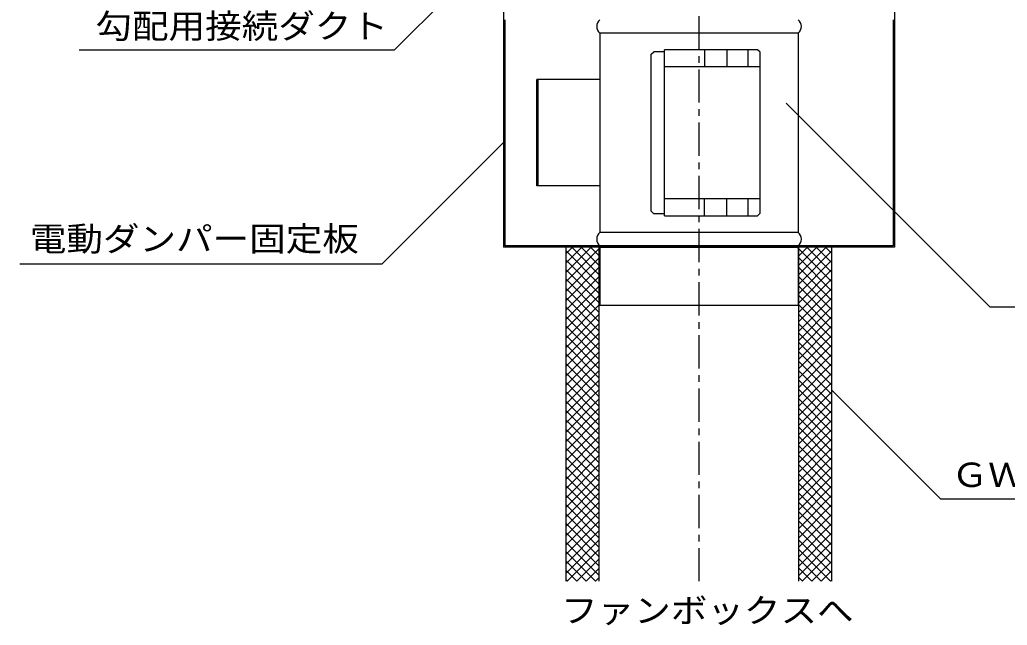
# Model space of a CAD drawing. Units: millimetres, scale not verified. Extents: x -947 to 764, y -596 to 489.
# Drawn here: x -370 to 373, y -529 to -74 of the extents above; entities that cross this region are included whole.
import ezdxf
from ezdxf.enums import TextEntityAlignment as Align

# ---------------------------------------------------------------- set-up
doc = ezdxf.new("R2010")
doc.units = ezdxf.units.MM
doc.header["$LTSCALE"] = 5
doc.linetypes.add('CHAIN1', pattern=[8, 5, -1, 1, -1])
doc.layers.add('3-1', color=7, linetype='Continuous')
doc.styles.add('ＭＳ ゴシック', font='')
doc.styles.get('ＭＳ ゴシック').set_extended_font_data('MS Gothic')

msp = doc.modelspace()

# ---------------------------------------------------------------- linework, layer by layer
at = {"layer": '3-1', "linetype": 'CHAIN1'}
msp.add_line((141.471, -496.32), (141.471, 160.063), dxfattribs=at)
at = {"layer": '3-1'}
for p, q in [((5.886, -3.168), (-87.888, -96.943)), ((-5.679, -33.99), (-5.679, -244.99)), ((288.621, -33.49), (288.621, -244.99)), ((-4.679, -73.99), (-4.679, -243.99)), ((287.621, -73.99), (287.621, -243.99)), ((215.971, -83.99), (66.971, -83.99)), ((66.971, -83.99), (66.971, -233.99)), ((66.971, -83.99), (66.971, -233.99)), ((215.971, -83.99), (66.971, -83.99)), ((215.971, -83.99), (215.971, -233.99)), ((215.971, -83.99), (215.971, -233.99)), ((115.471, -221.49), (115.471, -96.49)), ((185.471, -96.49), (115.471, -96.49)), ((145.471, -96.49), (145.471, -109.49)), ((162.471, -96.49), (162.471, -109.49)), ((178.471, -109.49), (178.471, -96.49)), ((187.471, -98.49), (185.471, -96.49)), ((-87.888, -96.943), (-324.839, -96.943)), ((105.471, -99.99), (107.471, -97.99)), ((105.471, -217.99), (105.471, -99.99)), ((115.471, -97.99), (107.471, -97.99)), ((187.471, -219.49), (187.471, -98.49)), ((187.471, -109.49), (115.471, -109.49)), ((19.471, -198.99), (19.471, -118.99)), ((66.971, -118.99), (19.471, -118.99)), ((20.471, -198.99), (20.471, -118.99)), ((19.471, -178.99), (19.471, -138.99)), ((206.95, -136.715), (360.131, -289.896)), ((115.471, -216.99), (115.471, -176.99)), ((66.971, -198.99), (19.471, -198.99)), ((115.471, -208.49), (187.471, -208.49)), ((145.471, -221.49), (145.471, -208.49)), ((162.471, -221.49), (162.471, -208.49)), ((178.471, -221.49), (178.471, -208.49)), ((107.471, -219.99), (105.471, -217.99)), ((115.471, -219.99), (107.471, -219.99)), ((115.471, -221.49), (185.471, -221.49)), ((185.471, -221.49), (187.471, -219.49)), ((215.971, -233.99), (66.971, -233.99)), ((215.971, -233.99), (66.971, -233.99)), ((288.621, -244.99), (-5.679, -244.99)), ((287.621, -243.99), (-4.679, -243.99)), ((41.471, -263.879), (60.36, -244.99)), ((41.471, -256.808), (53.289, -244.99)), ((41.471, -249.737), (46.218, -244.99)), ((41.471, -496.32), (41.471, -244.99)), ((45.706, -244.99), (66.471, -265.755)), ((52.777, -244.99), (66.471, -258.684)), ((59.848, -244.99), (66.471, -251.613)), ((66.471, -496.32), (66.471, -244.99)), ((66.971, -243.99), (66.971, -288.99)), ((215.971, -244.99), (66.971, -244.99)), ((215.412, -244.99), (241.471, -271.05)), ((215.971, -243.99), (215.971, -288.99)), ((216.471, -265.656), (237.137, -244.99)), ((216.471, -258.585), (230.065, -244.99)), ((216.471, -251.514), (222.994, -244.99)), ((216.471, -496.32), (216.471, -244.99)), ((222.483, -244.99), (241.471, -263.979)), ((229.554, -244.99), (241.471, -256.908)), ((236.625, -244.99), (241.471, -249.837)), ((41.471, -270.95), (66.471, -245.95)), ((41.471, -247.826), (66.471, -272.826)), ((216.471, -272.727), (241.471, -247.727)), ((41.471, -278.021), (66.471, -253.021)), ((41.471, -254.898), (66.471, -279.898)), ((216.471, -253.121), (241.471, -278.121)), ((216.471, -279.798), (241.471, -254.798)), ((41.471, -285.092), (66.471, -260.092)), ((41.471, -261.969), (66.471, -286.969)), ((41.471, -292.163), (66.471, -267.163)), ((216.471, -260.192), (241.471, -285.192)), ((216.471, -286.869), (241.471, -261.869)), ((216.471, -267.263), (241.471, -292.263)), ((41.471, -269.04), (66.471, -294.04)), ((41.471, -299.235), (66.471, -274.235)), ((216.471, -293.94), (241.471, -268.94)), ((216.471, -274.334), (241.471, -299.334)), ((41.471, -276.111), (66.471, -301.111)), ((41.471, -306.306), (66.471, -281.306)), ((216.471, -301.011), (241.471, -276.011)), ((216.471, -281.405), (241.471, -306.405)), ((41.471, -283.182), (66.471, -308.182)), ((41.471, -313.377), (66.471, -288.377)), ((215.971, -288.99), (66.971, -288.99)), ((216.471, -308.082), (241.471, -283.082)), ((216.471, -288.476), (241.471, -313.476)), ((41.471, -290.253), (66.471, -315.253)), ((41.471, -320.448), (66.471, -295.448)), ((216.471, -315.153), (241.471, -290.153)), ((216.471, -295.547), (241.471, -320.547)), ((360.131, -289.896), (553.952, -289.896)), ((41.471, -297.324), (66.471, -322.324)), ((41.471, -327.519), (66.471, -302.519)), ((41.471, -304.395), (66.471, -329.395)), ((216.471, -322.224), (241.471, -297.224)), ((216.471, -302.618), (241.471, -327.618)), ((216.471, -329.295), (241.471, -304.295)), ((41.471, -334.59), (66.471, -309.59)), ((41.471, -311.466), (66.471, -336.466)), ((216.471, -309.689), (241.471, -334.689)), ((216.471, -336.367), (241.471, -311.367)), ((41.471, -341.661), (66.471, -316.661)), ((41.471, -318.537), (66.471, -343.537)), ((216.471, -316.76), (241.471, -341.76)), ((216.471, -343.438), (241.471, -318.438)), ((41.471, -348.732), (66.471, -323.732)), ((41.471, -325.608), (66.471, -350.608)), ((216.471, -323.832), (241.471, -348.832)), ((216.471, -350.509), (241.471, -325.509)), ((41.471, -355.803), (66.471, -330.803)), ((41.471, -332.679), (66.471, -357.679)), ((216.471, -330.903), (241.471, -355.903)), ((216.471, -357.58), (241.471, -332.58)), ((41.471, -362.874), (66.471, -337.874)), ((41.471, -339.75), (66.471, -364.75)), ((216.471, -337.974), (241.471, -362.974)), ((216.471, -364.651), (241.471, -339.651)), ((41.471, -369.945), (66.471, -344.945)), ((41.471, -346.821), (66.471, -371.821)), ((216.471, -345.045), (241.471, -370.045)), ((216.471, -371.722), (241.471, -346.722)), ((41.471, -377.016), (66.471, -352.016)), ((41.471, -353.892), (66.471, -378.892)), ((216.471, -352.116), (241.471, -377.116)), ((216.471, -378.793), (241.471, -353.793)), ((41.471, -384.087), (66.471, -359.087)), ((41.471, -360.964), (66.471, -385.964)), ((216.471, -359.187), (241.471, -384.187)), ((216.471, -385.864), (241.471, -360.864)), ((41.471, -391.158), (66.471, -366.158)), ((41.471, -368.035), (66.471, -393.035)), ((216.471, -366.258), (241.471, -391.258)), ((216.471, -392.935), (241.471, -367.935)), ((41.471, -398.229), (66.471, -373.229)), ((41.471, -375.106), (66.471, -400.106)), ((216.471, -373.329), (241.471, -398.329)), ((216.471, -400.006), (241.471, -375.006)), ((41.471, -405.301), (66.471, -380.301)), ((41.471, -382.177), (66.471, -407.177)), ((216.471, -380.4), (241.471, -405.4)), ((216.471, -407.077), (241.471, -382.077)), ((41.471, -412.372), (66.471, -387.372)), ((41.471, -389.248), (66.471, -414.248)), ((216.471, -387.471), (241.471, -412.471)), ((216.471, -414.148), (241.471, -389.148)), ((41.471, -419.443), (66.471, -394.443)), ((41.471, -396.319), (66.471, -421.319)), ((216.471, -394.542), (241.471, -419.542)), ((216.471, -421.219), (241.471, -396.219)), ((41.471, -426.514), (66.471, -401.514)), ((41.471, -403.39), (66.471, -428.39)), ((216.471, -401.613), (241.471, -426.613)), ((216.471, -428.29), (241.471, -403.29)), ((41.471, -433.585), (66.471, -408.585)), ((41.471, -410.461), (66.471, -435.461)), ((41.471, -440.656), (66.471, -415.656)), ((216.471, -408.684), (241.471, -433.684)), ((216.471, -435.361), (241.471, -410.361)), ((216.471, -415.755), (241.471, -440.755)), ((41.471, -417.532), (66.471, -442.532)), ((41.471, -447.727), (66.471, -422.727)), ((216.471, -442.433), (241.471, -417.433)), ((216.471, -422.826), (241.471, -447.826)), ((41.471, -424.603), (66.471, -449.603)), ((41.471, -454.798), (66.471, -429.798)), ((216.471, -449.504), (241.471, -424.504)), ((216.471, -429.898), (241.471, -454.898)), ((41.471, -431.674), (66.471, -456.674)), ((41.471, -461.869), (66.471, -436.869)), ((216.471, -456.575), (241.471, -431.575)), ((216.471, -436.969), (241.471, -461.969)), ((41.471, -438.745), (66.471, -463.745)), ((41.471, -468.94), (66.471, -443.94)), ((216.471, -463.646), (241.471, -438.646)), ((216.471, -444.04), (241.471, -469.04)), ((41.471, -445.816), (66.471, -470.816)), ((41.471, -476.011), (66.471, -451.011)), ((41.471, -452.887), (66.471, -477.887)), ((216.471, -470.717), (241.471, -445.717)), ((216.471, -451.111), (241.471, -476.111)), ((216.471, -477.788), (241.471, -452.788)), ((41.471, -483.082), (66.471, -458.082)), ((41.471, -459.958), (66.471, -484.958)), ((216.471, -458.182), (241.471, -483.182)), ((216.471, -484.859), (241.471, -459.859)), ((41.471, -490.153), (66.471, -465.153)), ((41.471, -467.03), (66.471, -492.03)), ((216.471, -465.253), (241.471, -490.253)), ((216.471, -491.93), (241.471, -466.93)), ((41.471, -474.101), (63.691, -496.32)), ((42.375, -496.32), (66.471, -472.224)), ((216.471, -472.324), (240.467, -496.32)), ((219.152, -496.32), (241.471, -474.001)), ((41.471, -481.172), (56.619, -496.32)), ((49.447, -496.32), (66.471, -479.295)), ((216.471, -479.395), (233.396, -496.32)), ((226.223, -496.32), (241.471, -481.072)), ((41.471, -488.243), (49.548, -496.32)), ((56.518, -496.32), (66.471, -486.367)), ((216.471, -486.466), (226.325, -496.32)), ((233.294, -496.32), (241.471, -488.143)), ((41.471, -495.314), (42.477, -496.32)), ((63.589, -496.32), (66.471, -493.438)), ((216.471, -493.537), (219.254, -496.32)), ((240.365, -496.32), (241.471, -495.214))]:
    msp.add_line(p, q, dxfattribs=at)
for points in [[(-5.679, -166.303), (-97.147, -257.77), (-369.503, -257.77)], [(241.471, -496.32), (241.471, -244.99), (41.471, -244.99)], [(66.471, -244.99), (141.471, -244.99), (216.471, -244.99)], [(241.471, -352.589), (323.056, -434.174), (523.057, -434.174)]]:
    msp.add_lwpolyline(points, dxfattribs=at)
for centre, start, end in [((70.721, -78.99), 126.8699, 233.1301), ((70.721, -78.99), 126.8699, 233.1301), ((212.221, -78.99), 306.8699, 53.1301), ((212.221, -78.99), 306.8699, 53.1301), ((70.721, -238.99), 126.8699, 233.1301), ((70.721, -238.99), 126.8699, 233.1301), ((212.221, -238.99), 306.8699, 53.1301), ((212.221, -238.99), 306.8699, 53.1301)]:
    msp.add_arc(centre, 6.25, start, end, dxfattribs=at)

# ---------------------------------------------------------------- texts
at = {"layer": '3-1', "style": 'ＭＳ ゴシック', "width": 1.1}
for s, p in [('勾配用接続ダクト', (-312.548, -93.424)), ('電動ダンパー固定板', (-361.929, -253.41)), ('ＧＷ丸ダクト', (331.364, -430.851)), ('ファンボックスへ', (37.721, -532.872))]:
    msp.add_text(s, height=18.33, dxfattribs=at).set_placement(p, align=Align.BOTTOM_LEFT)

doc.saveas('drawing.dxf')
